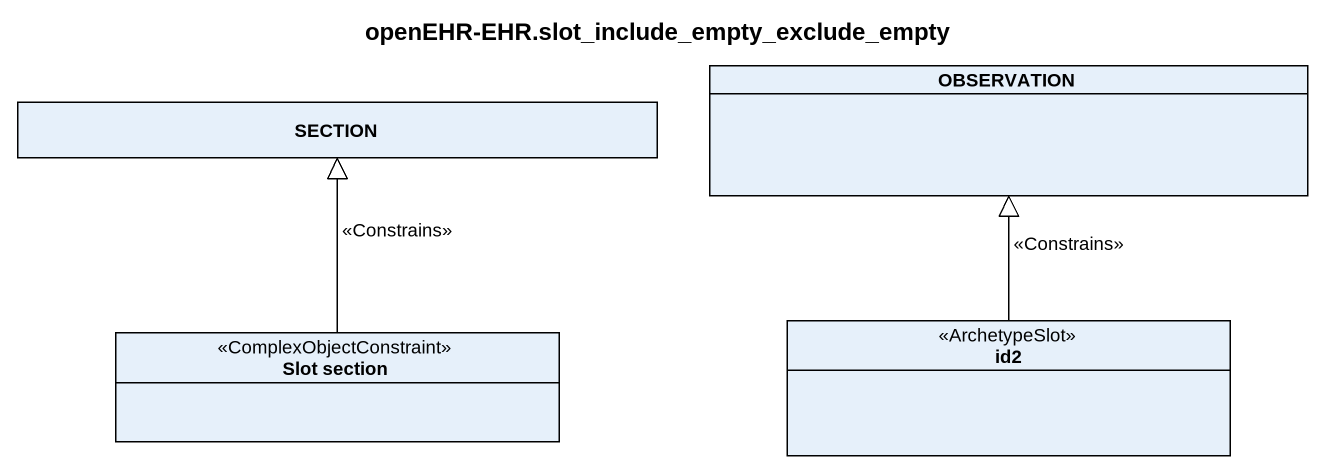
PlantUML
@startuml
title openEHR-EHR.slot_include_empty_exclude_empty
hide circle
hide empty members
class OBSERVATION
class SECTION
class "Slot section" as Slot_section <<ComplexObjectConstraint>>
class id2 <<ArchetypeSlot>>
Slot_section -up-|> SECTION : <<Constrains>>
id2 -up-|> OBSERVATION : <<Constrains>>
@enduml
